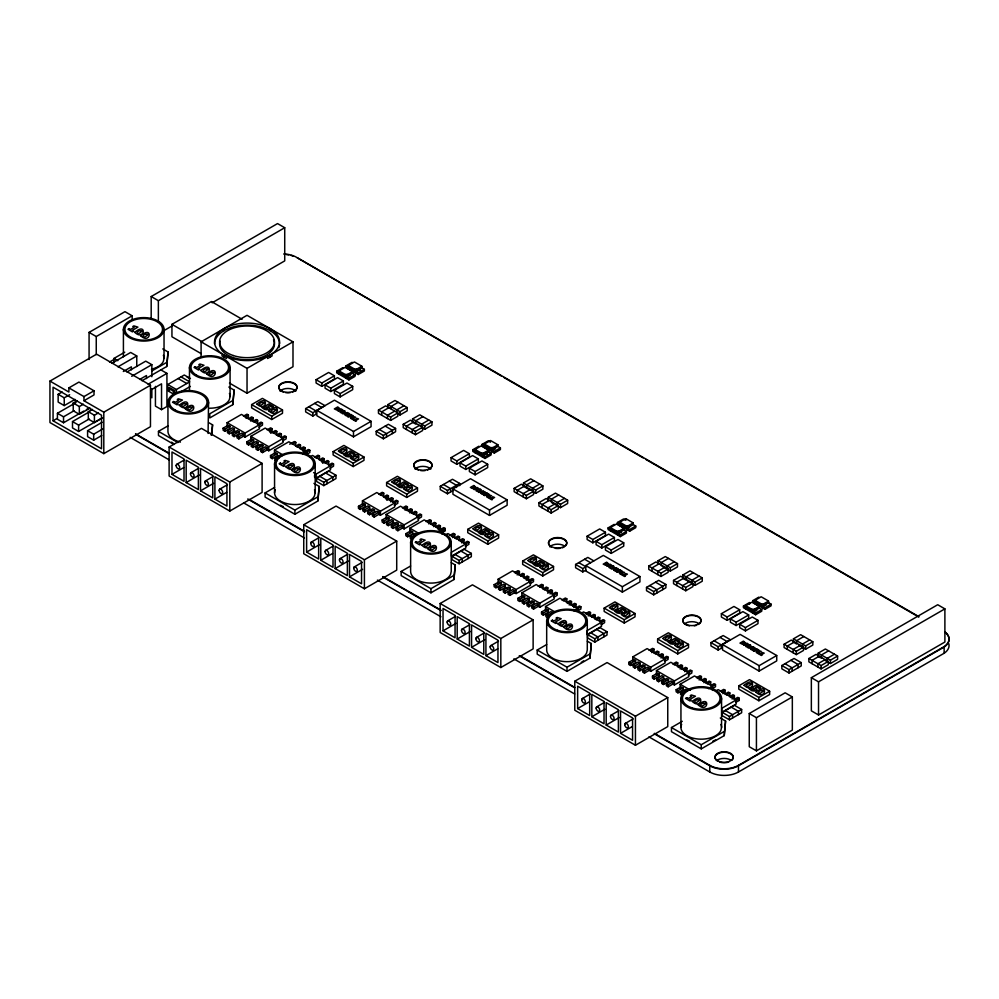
<?xml version="1.0" encoding="UTF-8"?>
<svg xmlns="http://www.w3.org/2000/svg" width="999" height="999" viewBox="0 0 999 999"><rect width="100%" height="100%" fill="white"/><g stroke="black" fill="none" stroke-linecap="round" stroke-linejoin="round"><path stroke-width="1.5" d="M142.02 380.706L166.708 366.533L168.057 351.96L162.787 348.913M166.708 366.533L168.057 351.96M211.239 435.302L212.587 424.875L208.641 422.589M211.813 434.977L212.587 424.875M232.767 400.524L209.79 413.786L209.79 417.932L232.767 404.67L234.103 390.097L228.846 387.05M232.767 404.67L234.103 390.097M274.55 487.45L265.097 492.919L265.097 497.065L294.892 514.26L317.857 500.998L319.205 486.426L313.936 483.391M317.857 500.998L319.205 486.426M410.601 566.008L401.148 571.465L401.148 575.611L430.944 592.819L453.921 579.545L455.257 564.984L451.311 562.699M453.921 579.545L455.257 564.984M546.665 644.555L537.2 650.012L537.2 654.158L566.995 671.365L589.972 658.104L591.321 643.531L587.362 641.246M589.972 658.104L591.321 643.531M682.28 721.29L671.465 727.534L671.465 731.68L701.261 748.875L724.238 735.614L725.574 721.041L720.304 718.006M724.238 735.614L725.574 721.041M164.036 329.37A20.305 11.726 0 0 1 133.529 339.485A20.305 11.726 0 0 1 133.616 319.168A20.305 11.726 0 0 1 164.036 329.37L164.036 358.391L163.324 361.413A20.305 11.726 0 0 1 151.448 369.205M208.067 433.466L208.566 402.285A20.305 11.726 0 0 0 178.147 392.083A20.305 11.726 0 0 0 178.059 412.387A20.305 11.726 0 0 0 208.566 402.285M230.082 367.507A20.305 11.726 0 0 1 199.588 377.61A20.305 11.726 0 0 1 199.675 357.305A20.305 11.726 0 0 1 230.082 367.507L230.082 396.516L229.383 399.55A20.305 11.726 0 0 1 209.728 408.216M315.185 463.836A20.305 11.726 0 0 1 284.678 473.951A20.305 11.726 0 0 1 284.765 453.646A20.305 11.726 0 0 1 315.185 463.836L315.185 492.857L314.473 495.891A20.305 11.726 0 0 1 289.573 504.145A20.305 11.726 0 0 1 275.274 489.76M721.553 698.451A20.305 11.726 0 0 1 691.046 708.566A20.305 11.726 0 0 1 691.133 688.261A20.305 11.726 0 0 1 721.553 698.451L721.553 727.472L720.853 730.506A20.305 11.726 0 0 1 695.941 738.761A20.305 11.726 0 0 1 681.643 724.375M89.073 359.528L89.073 332.392L124.975 311.663L132.155 315.809L132.155 320.329M151.186 319.143L151.186 296.541L277.547 223.576L284.727 227.722L284.727 260.889L212.138 302.797M89.073 332.392L96.254 336.538L132.155 315.809M151.186 296.541L158.366 300.687L284.727 227.722M49.95 381.094L96.616 354.158L150.462 385.239L150.462 426.698L103.796 453.633L49.95 422.552L49.95 381.094L68.881 392.033L68.881 387.887L78.933 382.08L94.018 390.784L94.018 394.93L83.966 400.736L83.966 396.591L68.881 387.887M201.274 353.708L171.94 336.763L171.94 324.338L211.426 301.536L242.095 319.243M113.948 362.587L113.948 358.441L124.75 352.197M109.553 362.025L114.873 358.953M163.736 330.744L171.803 326.086M75 399.388L64.248 405.594L58.154 402.073L58.154 394.305L62.175 391.983M111.863 363.299L130.669 352.447L136.763 355.969L136.763 366.521M58.154 394.305L64.248 397.827L69.63 394.73M117.969 366.82L136.763 355.969M123.327 371.491L131.381 366.833L131.381 369.817M83.966 396.591L94.018 390.784M90.072 408.091L79.333 414.298L73.227 410.776L73.227 403.009L77.26 400.686M126.948 372.003L145.742 361.151L151.848 364.672L151.848 376.735M83.729 411.101L63.536 422.764L57.43 419.243L57.43 413.286L76.024 402.547M53.059 420.791L101.523 448.763L101.523 415.197L53.059 387.212L53.059 420.791L57.093 418.456M73.227 403.009L79.333 406.543L83.354 404.208M131.706 376.298L151.848 364.672M57.43 413.286L63.536 416.808L74.163 410.676M201.099 357.38L201.099 341.833L247.04 315.309L292.994 341.833L292.994 366.708L247.04 393.231L229.47 383.092M151.848 370.966L166.708 362.387M86.413 409.553L89.111 407.992M139.748 379.42L146.466 375.537L146.466 378.534M102.46 417.932L94.405 422.589L88.299 419.068L88.299 411.713L92.333 409.39M101.498 418.256L78.609 431.468L72.502 427.947L72.502 421.578L89.773 411.6M88.299 411.713L94.405 415.247L98.439 412.912M148.127 384.228L166.92 373.376L166.92 406.543L161.538 409.652L155.432 406.118L155.432 386.376M72.502 421.578L78.609 425.099L89.236 418.968M83.966 400.736L103.796 412.187L150.462 385.239M150.799 390.035L161.538 383.828L161.538 409.652M101.761 435.514L93.681 440.172L87.587 436.65L87.587 430.694L102.198 422.252M168.494 391.171L173.526 394.068L174.6 393.456L174.6 390.547L169.58 387.649L168.494 388.274L168.494 391.171L169.58 390.547L167.77 389.51L167.77 384.528L184.278 375L190.434 378.546M87.587 430.694L93.681 434.215L102.984 428.846M168.494 388.274L173.526 391.171L174.6 390.547M167.77 384.528L176.386 389.51L189.66 381.843L181.044 376.873M180.195 392.282L190.359 386.413M201.099 341.833L247.04 368.356L292.994 341.833M174.013 444.48L158.466 435.502L158.466 431.356L167.932 425.899M169.118 447.015L201.436 428.359L262.1 463.386L262.1 492.395L229.795 511.051L169.118 476.024L169.118 447.015L229.795 482.042L262.1 463.386M251.636 404.595L262.4 398.376L282.505 409.977L282.505 413.299L271.728 419.518L251.636 407.904L251.636 404.595L271.728 416.196L282.505 409.977M227.11 426.748L227.11 422.689L241.471 414.398L259.428 424.762L259.428 428.821L245.067 437.112L243.506 436.213L238.836 438.898L237.038 437.862L237.038 435.789L241.708 433.104L243.506 434.14L243.506 436.213M243.456 416.183L246.953 414.16L248.389 414.985L248.389 417.058L246.054 418.406M223.127 428.171L228.159 425.274L229.945 426.311L229.945 428.384L224.925 431.281L223.127 430.244L223.127 428.171L224.925 429.208L229.945 426.311M244.892 417.008L248.389 414.985M227.485 430.694L232.517 427.797L234.315 428.833L234.315 430.906L229.283 433.803L227.485 432.767L227.485 430.694L229.283 431.73L234.315 428.833M248.164 418.906L251.661 416.883L253.097 417.707L253.097 419.78L250.761 421.128M316.084 379.707L328.646 372.452L334.39 375.774L334.39 379.083L321.828 386.338L316.084 383.029L316.084 379.707L321.828 383.029L334.39 375.774M249.6 419.73L253.097 417.707M346.391 378.446L346.391 376.798L352.497 373.276L355.02 374.725L355.02 376.386L348.926 379.907L336.713 372.864L336.713 371.203L342.819 367.682M355.731 373.064L355.731 371.403L361.838 367.882L364.36 369.343L364.36 370.991L358.254 374.525L346.054 367.47L346.054 365.821L352.147 362.287M176.648 464.398L184.478 459.877M339.011 374.188L339.011 370.879L345.117 367.345L352.497 371.616L352.497 373.276M348.351 368.806L348.351 365.484L354.445 361.963L361.838 366.221L361.838 367.882M252.71 421.528L256.206 419.505L257.642 420.329L257.642 422.402M232.342 433.504L237.375 430.594L239.173 431.63L239.173 433.703L234.141 436.613L232.342 435.576L232.342 433.504L234.141 434.54L239.173 431.63M254.146 422.352L257.642 420.329M325.062 384.89L337.625 377.634L343.369 380.956L343.369 384.265L330.806 391.521L325.062 388.211L325.062 384.89L330.806 388.211L343.369 380.956M257.517 424.138L261.026 422.115L262.462 422.952L262.462 425.187L258.953 427.21M171.99 474.375L184.016 481.318L184.016 458.928L171.99 451.985L171.99 474.375L183.741 467.582M245.067 437.112L245.067 433.054L262.462 422.952M237.038 435.789L238.836 436.825L243.506 434.14M339.011 370.879L345.329 374.525L347.752 374.35L352.497 371.616M348.351 365.484L354.657 369.131L357.093 368.956L361.838 366.221M336.713 371.203L348.926 378.246L355.02 374.725M346.054 365.821L358.254 372.864L364.36 369.343M250.811 440.422L250.811 436.363L265.172 428.072L283.117 438.436L283.117 442.495L268.756 450.786L267.195 449.887L262.525 452.584L260.727 451.548L260.727 449.475L265.397 446.778L267.195 447.814L267.195 449.887M191.009 472.689L198.838 468.169M334.39 390.284L346.953 383.029L352.697 386.338L352.697 389.66L340.135 396.915L334.39 393.594L334.39 390.284L340.135 393.594L352.697 386.338M267.145 429.857L270.642 427.834L272.078 428.671L272.078 430.744L269.755 432.092M246.815 441.858L251.848 438.948L253.646 439.985L253.646 442.058L248.614 444.967L246.815 443.931L246.815 441.858L248.614 442.894L253.646 439.985M305.657 408.591L317.857 401.548L325.037 405.694L312.837 412.737L305.657 408.591L305.657 411.913L312.837 416.059L315.984 414.235L315.984 410.926L308.803 406.78M268.581 430.694L272.078 428.671M251.186 444.38L256.206 441.471L258.004 442.507L258.004 444.58L252.984 447.49L251.186 446.453L251.186 444.38L252.984 445.417L258.004 442.507M270.692 433.254L275.362 430.557L276.798 431.393L276.798 433.466M186.176 482.554L198.376 489.597L198.376 467.22L186.176 460.177L186.176 482.554L199.226 475.024M273.289 433.404L276.798 431.393M316.858 410.327L334.453 400.174L371.066 421.316L371.066 426.71L353.484 436.863L316.858 415.721L316.858 410.327L353.484 431.468L371.066 421.316M276.398 435.202L279.907 433.179L281.343 434.016L281.343 436.088M256.044 447.177L261.064 444.28L262.862 445.317L262.862 447.39L257.842 450.287L256.044 449.25L256.044 447.177L257.842 448.214L262.862 445.317M277.834 436.026L281.343 434.016M205.369 480.981L213.199 476.461M281.219 437.812L284.715 435.801L286.151 436.625L286.151 438.861L282.655 440.884M268.756 450.786L268.756 446.728L286.151 436.625M260.727 449.475L262.525 450.512L267.195 447.814M200.537 490.846L212.737 497.889L212.737 475.512L200.537 468.456L200.537 490.846L213.586 483.304M274.5 454.108L274.5 450.049L288.861 441.758L306.805 452.122L306.805 454.82M289.673 444.218L294.343 441.521L295.779 442.345L295.779 444.418M270.517 455.532L275.537 452.634L277.335 453.671L277.335 455.744L272.302 458.641L270.517 457.604L270.517 455.532L272.302 456.568L277.335 453.671M292.282 444.368L295.779 442.345M219.643 489.223L227.472 484.69M276.673 461.163L274.875 460.127L274.875 458.054L279.907 455.157L281.693 456.193M295.554 446.253L299.051 444.243L300.487 445.067L300.487 447.14M296.99 447.09L300.487 445.067M279.183 457.642L276.673 459.09L274.875 458.054M300.1 448.888L303.596 446.865L305.032 447.689L305.032 449.762L302.697 451.111M214.897 499.138L226.923 506.081L226.923 483.691L214.897 476.748L214.897 499.138L226.648 492.357M301.536 449.712L305.032 447.689M303.746 452.172L308.404 449.475L309.84 450.299L309.84 452.547L306.343 454.557M378.459 410.027L385.639 405.881L397.839 412.924L397.839 416.246L390.659 420.392L378.459 413.336L378.459 410.027L390.659 417.07L397.839 412.924M387.787 407.954L387.787 404.632L394.967 400.487L407.167 407.542L407.167 410.851L399.987 414.997L396.853 413.186L396.853 409.865L404.033 405.719M302.897 454.383L309.84 450.299M388.823 407.729L381.655 411.875L381.655 415.184M398.164 402.335L390.984 406.481L390.984 408.691M309.94 456.943L312.55 455.432L330.507 465.796L330.507 469.855L316.146 478.146L314.585 477.247L314.585 475.174M314.535 457.217L318.032 455.194L319.468 456.031L319.468 458.104M394.692 411.113L387.512 415.259L387.512 418.569M315.971 458.042L319.468 456.031M387.787 404.632L399.987 411.688L407.167 407.542M333.117 451.635L343.893 445.417L363.998 457.03L363.998 460.339L353.221 466.558L333.117 454.957L333.117 451.635L353.221 463.249L363.998 457.03M319.243 459.94L322.739 457.917L324.176 458.741L324.176 460.814L321.84 462.162M320.679 460.764L324.176 458.741M376.198 431.318L388.399 424.275L395.579 428.421L395.579 431.73L383.379 438.786L376.198 434.64L376.198 431.318L383.379 435.464L395.579 428.421M322.627 463.236L327.285 460.539L328.721 461.363L328.721 463.436M325.224 463.386L328.721 461.363M328.596 465.172L332.105 463.149L333.541 463.986L333.541 466.221L330.032 468.244M316.146 478.146L316.146 474.088L333.541 463.986M403.221 424.325L410.402 420.179L422.614 427.235L422.614 430.544L415.434 434.69L403.221 427.647L403.221 424.325L415.434 431.368L422.614 427.235M422.927 416.633L415.759 420.779L415.759 424.1L412.562 422.252L412.562 418.943L419.742 414.797L431.943 421.84L431.943 425.162L424.762 429.295L421.615 427.485L421.615 424.175L428.796 420.03M413.598 422.028L406.418 426.173L406.418 429.483M316.608 478.159L328.808 471.116L335.989 475.262L335.989 478.571L323.788 485.626L316.608 481.481L316.608 478.159L323.788 482.305L335.989 475.262M419.468 425.412L412.287 429.558L412.287 432.879M412.562 418.943L424.762 425.986L431.943 421.84M265.097 492.919L294.892 510.114L317.857 496.853M303.746 524.737L336.051 506.081L396.715 541.108L396.715 570.117L364.41 588.773L303.746 553.746L303.746 524.737L364.41 559.765L396.715 541.108M386.613 482.517L397.377 476.298L417.482 487.912L417.482 491.221L406.718 497.44L386.613 485.839L386.613 482.517L406.718 494.13L417.482 487.912M362.45 504.882L362.45 500.824L376.81 492.532L394.767 502.897L394.767 506.955L380.407 515.247L378.833 514.348L374.175 517.045L372.377 516.008L372.377 513.936L377.048 511.238L378.833 512.275L378.833 514.348M378.796 494.318L382.292 492.295L383.728 493.131L383.728 495.204M358.466 506.318L363.486 503.409L365.284 504.445L365.284 506.518L360.264 509.428L358.466 508.391L358.466 506.318L360.264 507.355L365.284 504.445M380.232 495.142L383.728 493.131M451.061 457.642L463.623 450.387L469.368 453.696L469.368 457.018L456.805 464.273L451.061 460.951L451.061 457.642L456.805 460.951L469.368 453.696M362.824 508.828L367.857 505.931L369.642 506.968L369.642 509.04L364.623 511.938L362.824 510.901L362.824 508.828L364.623 509.865L369.642 506.968M383.504 497.04L387 495.017L388.436 495.841L388.436 497.914L386.101 499.263M384.94 497.864L388.436 495.841M311.263 542.12L319.093 537.599M482.455 457.005L482.455 455.344L488.548 451.823L491.083 453.284L491.083 454.932L484.977 458.466L472.764 451.411L472.764 449.75L478.871 446.228M491.783 451.61L491.783 449.95L497.889 446.428L500.412 447.889L500.412 449.55L494.305 453.071L482.105 446.029L482.105 444.368L488.211 440.846L490.509 442.17M386.875 500.337L391.546 497.639L392.982 498.464L392.982 500.536L390.646 501.885M475.062 452.734L475.062 449.425L481.168 445.904L488.548 450.162L488.548 451.823M484.403 447.352L484.403 444.031L490.509 440.509L497.889 444.78L497.889 446.428M367.682 511.638L372.714 508.741L374.5 509.777L374.5 511.838L369.48 514.747L367.682 513.711L367.682 511.638L369.48 512.674L374.5 509.777M389.485 500.487L392.982 498.464M460.039 462.824L472.602 455.569L478.346 458.878L478.346 462.2L465.784 469.455L460.039 466.133L460.039 462.824L465.784 466.133L478.346 458.878M392.857 502.272L396.366 500.249L397.802 501.086L397.802 503.321L394.293 505.344M306.618 552.085L318.644 559.028L318.644 536.65L306.618 529.707L306.618 552.085L319.668 544.555M394.293 503.109L397.802 501.086M372.377 513.936L374.175 514.972L378.833 512.275M362.45 500.824L380.407 511.188L394.767 502.897M475.062 449.425L481.381 453.071L483.816 452.897L488.548 450.162M484.403 444.031L490.721 447.677L493.144 447.515L497.889 444.78M472.764 449.75L484.977 456.805L491.083 453.284M482.105 444.368L494.305 451.411L500.412 447.889M386.151 518.568L386.151 514.497L400.512 506.206L418.456 516.57L418.456 520.641L404.096 528.921L402.535 528.021L397.864 530.719L396.066 529.682L396.066 527.609L400.736 524.912L402.535 525.949L402.535 528.021M325.624 550.412L333.466 545.891M469.368 468.206L481.93 460.951L487.674 464.273L487.674 467.582L475.112 474.837L469.368 471.528L469.368 468.206L475.112 471.528L487.674 464.273M402.485 507.992L405.981 505.981L407.417 506.805L407.417 508.878L405.082 510.227M452.947 490.609L447.452 493.781L440.272 489.635L440.272 486.313L452.485 479.27L459.665 483.416L459.665 485.626M382.155 519.992L387.187 517.095L388.973 518.131L388.973 520.204L383.953 523.101L382.155 522.065L382.155 519.992L383.953 521.028L388.973 518.131M403.921 508.828L407.417 506.805M320.791 560.277L333.004 567.32L333.004 544.942L320.791 537.899L320.791 560.277L332.542 553.496M386.526 522.514L391.546 519.605L393.344 520.641L393.344 522.714L388.311 525.624L386.526 524.587L386.526 522.514L388.311 523.551L393.344 520.641M407.192 510.714L410.689 508.691L412.125 509.527L412.125 511.6L409.802 512.949M408.628 511.55L412.125 509.527M440.272 486.313L447.452 490.459L459.665 483.416M452.922 488.886L470.504 478.721L507.13 499.862L507.13 505.257L489.535 515.409L452.922 494.268L452.922 488.886L489.535 510.027L507.13 499.862M411.738 513.336L415.234 511.313L416.67 512.15L416.67 514.223M391.383 525.312L396.403 522.415L398.201 523.451L398.201 525.524L393.169 528.421L391.383 527.385L391.383 525.312L393.169 526.348L398.201 523.451M413.174 514.173L416.67 512.15M339.985 558.703L347.814 554.183M416.558 515.959L420.055 513.936L421.491 514.76L421.491 516.995L417.994 519.018M404.096 528.921L404.096 524.862L421.491 514.76M396.066 527.609L397.864 528.646L402.535 525.949M335.152 568.568L347.365 575.611L347.365 553.234L335.152 546.178L335.152 568.568L348.214 561.026M409.84 532.242L409.84 528.184L424.2 519.892L442.145 530.257L442.145 534.315M426.173 521.678L429.682 519.655L431.118 520.479L431.118 522.552L428.783 523.901M405.856 533.666L410.876 530.769L412.674 531.805L412.674 533.878L407.642 536.775L405.856 535.739L405.856 533.666L407.642 534.702L412.674 531.805M427.609 522.502L431.118 520.479M354.258 566.945L362.088 562.412M410.214 536.188L415.234 533.291L417.033 534.328L412.013 537.225L410.214 536.188L410.214 538.261L412.013 539.298L412.013 537.225M430.881 524.4L434.39 522.377L435.826 523.201L435.826 525.274L433.491 526.623M432.317 525.224L435.826 523.201M435.427 527.022L438.936 524.999L440.372 525.824L440.372 527.897L438.037 529.245M349.513 576.86L361.538 583.803L361.538 561.413L349.513 554.47L349.513 576.86L362.562 569.318M436.863 527.847L440.372 525.824M439.085 530.307L443.743 527.609L445.179 528.446L445.179 530.681L441.683 532.704M514.148 488.374L521.328 484.228L533.541 491.271L533.541 494.592L526.361 498.738L514.148 491.683L514.148 488.374L526.361 495.417L533.541 491.271M530.194 490.172L523.488 486.301L523.488 482.979L530.669 478.833L542.869 485.889L542.869 489.198L535.689 493.344L532.542 491.533L532.542 488.211L539.722 484.065M439.535 531.755L445.179 528.446M524.525 486.076L517.345 490.209L517.345 493.531M533.853 480.681L526.685 484.827L526.685 488.136M445.279 535.077L447.889 533.566L465.846 543.931L465.846 547.989L451.486 556.281L451.486 552.222L468.881 542.12L467.445 541.296L463.936 543.306M449.875 535.352L453.371 533.329L454.807 534.165L454.807 536.238L452.472 537.587M530.394 489.46L523.214 493.606L523.214 496.915M451.311 536.188L454.807 534.165M467.744 529.358L478.509 523.139L498.613 534.752L498.613 538.061L487.837 544.28L467.744 532.679L467.744 529.358L487.837 540.971L498.613 534.752M523.488 482.979L535.689 490.022L542.869 485.889M454.582 538.074L458.079 536.051L459.515 536.888L459.515 538.948M456.019 538.898L459.515 536.888M459.128 540.696L462.624 538.673L464.06 539.51L464.06 541.583L461.725 542.932M460.564 541.52L464.06 539.51M538.923 502.672L546.103 498.526L558.304 505.569L558.304 508.891L551.123 513.036L538.923 505.981L538.923 502.672L551.123 509.715L558.304 505.569M548.251 500.599L548.251 497.277L555.432 493.131L567.644 500.187L567.644 503.496L560.464 507.642L558.366 506.431M465.372 546.378L468.881 544.355L468.881 542.12M451.948 556.293L464.148 549.25L471.328 553.396L471.328 556.705L459.128 563.761L451.948 559.615L451.948 556.293L459.128 560.439L471.328 553.396M549.3 500.374L542.12 504.52L542.12 507.829M558.628 494.98L551.448 499.125L551.448 502.447L556.143 505.157M555.157 503.758L547.976 507.904L547.976 511.213M564.497 498.364L557.317 502.509L557.317 505.831M548.251 497.277L560.464 504.333L567.644 500.187M401.148 571.465L430.944 588.673L453.921 575.399M440.159 603.496L472.465 584.84L533.129 619.867L533.129 648.875L500.824 667.532L440.159 632.504L440.159 603.496L500.824 638.511L533.129 619.867M522.664 561.063L533.429 554.857L553.533 566.458L553.533 569.78L542.769 575.986L522.664 564.385L522.664 561.063L542.769 572.677L553.533 566.458M498.151 583.229L498.151 579.17L512.512 570.879L530.457 581.243L530.457 585.302L516.096 593.593L514.535 592.694L509.865 595.379L508.079 594.343L508.079 592.27L512.737 589.585L514.535 590.621L514.535 592.694M514.485 572.664L517.994 570.641L519.43 571.465L519.43 573.538L517.095 574.887M494.155 584.652L499.188 581.755L500.986 582.792L500.986 584.865L495.954 587.762L494.155 586.725L494.155 584.652L495.954 585.689L500.986 582.792M515.921 573.488L519.43 571.465M498.526 587.175L503.546 584.278L505.344 585.314L505.344 587.387L500.324 590.284L498.526 589.248L498.526 587.175L500.324 588.211L505.344 585.314M519.193 575.374L522.702 573.364L524.138 574.188L524.138 576.261M587.125 536.188L599.687 528.933L605.431 532.255L605.431 535.564L592.857 542.819L587.125 539.51L587.125 536.188L592.857 539.51L605.431 532.255M520.629 576.211L524.138 574.188M617.782 535.139L617.782 533.478L623.888 529.957L626.41 531.418L626.41 533.079L620.317 536.6L608.104 529.545L608.104 527.897L614.21 524.363M627.122 529.745L627.122 528.096L633.229 524.562L635.751 526.023L635.751 527.684L629.645 531.206L617.444 524.163L617.444 522.502L623.538 518.981L625.836 520.304L625.836 518.643L619.742 522.165L619.742 525.486M447.677 620.879L455.507 616.358M610.401 530.881L610.401 527.559L616.508 524.038L623.888 528.296L623.888 529.957M523.738 578.009L527.247 575.986L528.683 576.81L528.683 578.883L526.348 580.232M503.384 589.984L508.404 587.075L510.202 588.111L510.202 590.184L505.182 593.094L503.384 592.057L503.384 589.984L505.182 591.021L510.202 588.111M525.174 578.833L528.683 576.81M596.091 541.371L608.653 534.115L614.397 537.437L614.397 540.746L601.835 548.001L596.091 544.692L596.091 541.371L601.835 544.692L614.397 537.437M528.558 580.619L532.055 578.596L533.491 579.42L533.491 581.668L529.994 583.691M443.032 630.844L455.057 637.787L455.057 615.409L443.032 608.466L443.032 630.844L456.081 623.314M528.821 582.117L533.491 579.42M508.079 592.27L509.865 593.306L514.535 590.621M498.151 579.17L516.096 589.535L530.457 581.243M610.401 527.559L616.72 531.206L619.155 531.031L623.888 528.296M619.742 522.165L626.048 525.824L628.483 525.649L633.229 522.914L633.229 524.562M608.104 527.897L620.317 534.94L626.41 531.418M617.444 522.502L629.645 529.545L635.751 526.023M521.84 596.903L521.84 592.844L536.201 584.552L554.145 594.917L554.145 598.975L539.797 607.267L538.224 606.368L533.566 609.065L531.768 608.029L531.768 605.956L536.438 603.259L538.224 604.295L538.224 606.368M462.038 629.17L469.88 624.65M605.431 546.765L617.994 539.51L623.738 542.819L623.738 546.141L611.176 553.396L605.431 550.074L605.431 546.765L611.176 550.074L623.738 542.819M585.938 570.104L582.792 571.915L575.611 567.769L575.611 564.447L587.824 557.405L593.806 560.864M538.186 586.338L541.683 584.315L543.119 585.152L543.119 587.225M517.857 598.339L522.877 595.429L524.675 596.465L524.675 598.538L519.655 601.448L517.857 600.411L517.857 598.339L519.655 599.375L524.675 596.465M539.622 587.175L543.119 585.152M522.215 600.849L527.247 597.951L529.033 598.988L529.033 601.061L524.013 603.958L522.215 602.921L522.215 600.849L524.013 601.885L529.033 598.988M542.894 589.06L546.391 587.037L547.827 587.862L547.827 589.934M457.205 639.035L469.418 646.078L469.418 623.701L457.205 616.645L457.205 639.035L470.267 631.493M585.739 565.571L603.334 555.407L639.947 576.548L639.947 581.942L622.365 592.095L585.739 570.953L585.739 565.571L622.365 586.713L639.947 576.548M544.33 589.885L547.827 587.862M575.611 564.447L582.792 568.593L585.938 566.783L578.758 562.637M547.44 591.683L550.936 589.66L552.372 590.496L552.372 592.569L550.037 593.906M527.072 603.658L532.105 600.761L533.891 601.798L533.891 603.871L528.871 606.768L527.072 605.731L527.072 603.658L528.871 604.695L533.891 601.798M547.702 593.181L552.372 590.496M476.398 637.462L484.24 632.941M552.247 594.293L555.744 592.282L557.18 593.106L557.18 595.342L553.683 597.365M539.797 607.267L539.797 603.209L557.18 593.106M531.768 605.956L533.566 606.992L538.224 604.295M471.565 647.327L483.778 654.37L483.778 631.992L471.565 624.937L471.565 647.327L484.627 639.785M545.541 610.589L545.541 606.518L559.89 598.239L577.847 608.591L577.847 611.301M561.875 600.024L565.372 598.001L566.808 598.826L566.808 600.899M541.545 612.012L546.578 609.115L548.364 610.152L548.364 612.225L543.344 615.122L541.545 614.085L541.545 612.012L543.344 613.049L548.364 610.152M563.311 600.849L566.808 598.826M490.671 645.691L498.501 641.171M545.916 614.535L550.936 611.638L552.734 612.662L547.702 615.571L545.916 614.535L545.916 616.608L547.702 617.644L547.702 615.571M566.583 602.734L570.079 600.711L571.515 601.548L571.515 603.621L569.18 604.969M568.019 603.571L571.515 601.548M571.128 605.357L574.625 603.346L576.061 604.17L576.061 606.243L573.726 607.592M485.926 655.619L497.952 662.562L497.952 640.172L485.926 633.229L485.926 655.619L497.677 648.838M572.564 606.193L576.061 604.17M575.948 607.979L579.445 605.956L580.881 606.78L580.881 609.028L577.385 611.038M648.763 566.096L655.943 561.95L668.156 568.993L668.156 572.315L660.976 576.46L648.763 569.405L648.763 566.096L660.976 573.139L668.156 568.993M658.104 564.023L658.104 560.701L665.284 556.555L677.484 563.598L677.484 566.92L670.304 571.066L668.206 569.855M573.926 610.864L580.881 606.78M659.14 563.786L651.96 567.932L651.96 571.253M668.481 558.404L661.301 562.549L661.301 565.859M580.981 613.423L583.591 611.912L601.535 622.277L601.535 626.336L587.175 634.627L587.175 630.569L604.57 620.466L603.134 619.63L599.637 621.653M665.009 567.182L657.829 571.328L657.829 574.637M674.337 561.788L667.157 565.933L667.157 569.255L662.474 566.545M585.564 613.698L589.073 611.675L590.509 612.512L590.509 614.585L588.174 615.921M587 614.522L590.509 612.512M658.104 560.701L670.304 567.744L677.484 563.598M604.158 608.116L614.922 601.898L635.027 613.511L635.027 616.82L624.263 623.039L604.158 611.438L604.158 608.116L624.263 619.73L635.027 613.511M590.272 616.42L593.781 614.397L595.217 615.222L595.217 617.295M591.708 617.245L595.217 615.222M646.515 587.387L658.716 580.344L665.896 584.477L665.896 587.799L653.696 594.842L646.515 590.696L646.515 587.387L653.696 591.533L665.896 584.477M594.817 619.043L598.326 617.02L599.762 617.844L599.762 619.917M596.253 619.867L599.762 617.844M673.538 580.394L680.719 576.248L692.919 583.291L692.919 586.613L685.739 590.759L673.538 583.703L673.538 580.394L685.739 587.437L692.919 583.291M693.244 572.702L686.063 576.848L686.063 580.169L682.866 578.321L682.866 574.999L690.047 570.854L702.26 577.909L702.26 581.218L695.079 585.364L691.932 583.553L691.932 580.232L699.113 576.086M601.073 624.725L604.57 622.702L604.57 620.466M683.915 578.096L676.735 582.242L676.735 585.551M587.637 634.64L599.85 627.597L607.017 631.743L607.017 635.052L594.817 642.107L587.637 637.961L587.637 634.64L594.817 638.786L607.017 631.743M689.785 581.48L682.604 585.626L682.604 588.935M682.866 574.999L695.079 582.055L702.26 577.909M537.2 650.012L566.995 667.22L589.972 653.958M574.775 681.218L607.08 662.562L667.757 697.589L667.757 726.598L635.439 745.254L574.775 710.227L574.775 681.218L635.439 716.233L667.757 697.589M657.642 638.998L668.406 632.779L688.511 644.392L688.511 647.702L677.747 653.92L657.642 642.32L657.642 638.998L677.747 650.599L688.511 644.392M632.767 660.951L632.767 656.892L647.127 648.601L665.072 658.965L665.072 663.024L650.724 671.316L649.15 670.404L644.492 673.101L642.694 672.065L642.694 669.992L647.364 667.307L649.15 668.343L649.15 670.404M649.113 650.386L652.609 648.363L654.045 649.188L654.045 651.261L651.71 652.609M628.783 662.374L633.803 659.477L635.601 660.514L635.601 662.587L630.581 665.484L628.783 664.447L628.783 662.374L630.581 663.411L635.601 660.514M650.549 651.211L654.045 649.188M721.378 613.698L733.94 606.455L739.685 609.765L739.685 613.086L727.122 620.342L721.378 617.02L721.378 613.698L727.122 617.02L739.685 609.765M633.141 664.897L638.174 662L639.959 663.036L639.959 665.109L634.939 668.006L633.141 666.97L633.141 664.897L634.939 665.933L639.959 663.036M653.821 653.096L657.317 651.086L658.753 651.91L658.753 653.983M655.257 653.933L658.753 651.91M582.292 698.601L590.134 694.08M753.121 613.274L753.121 611.613L759.228 608.091L761.75 609.552L761.75 611.213L755.644 614.735L743.443 607.692L743.443 606.031L749.55 602.509L749.55 604.158M762.462 607.892L762.462 606.231L768.556 602.709L771.091 604.158L771.091 605.819L764.984 609.34L752.784 602.297L752.784 600.636L758.878 597.115M658.366 655.731L661.862 653.708L663.299 654.532L663.299 656.605L660.963 657.954M637.999 667.707L643.031 664.797L644.817 665.834L644.817 667.906L639.797 670.816L637.999 669.78L637.999 667.707L639.797 668.743L644.817 665.834M745.741 609.015L745.741 605.694L751.847 602.172L759.228 606.43L759.228 608.091M755.069 603.621L755.069 600.312L761.176 596.778L768.556 601.048L768.556 602.709M659.802 656.555L663.299 654.532M730.356 618.881L742.919 611.638L748.663 614.947L748.663 618.269L736.101 625.524L730.356 622.202L730.356 618.881L736.101 622.202L748.663 614.947M663.174 658.341L666.67 656.318L668.106 657.142L668.106 659.39L664.61 661.413M577.647 708.566L589.672 715.509L589.672 693.131L577.647 686.188L577.647 708.566L589.398 701.785M650.724 671.316L650.724 667.245L668.106 657.142M642.694 669.992L644.492 671.028L649.15 668.343M745.741 605.694L752.06 609.34L754.482 609.178L759.228 606.43M755.069 600.312L761.388 603.958L763.823 603.783L768.556 601.048M743.443 606.031L755.644 613.074L761.75 609.552M752.784 600.636L764.984 607.692L771.091 604.158M656.468 674.625L656.468 670.566L670.816 662.275L688.773 672.639L688.773 676.698L674.412 684.989L672.851 684.09L668.181 686.788L666.383 685.751L666.383 683.678L671.053 680.981L672.851 682.017L672.851 684.09M739.685 624.275L752.247 617.02L757.991 620.342L757.991 623.651L745.429 630.906L739.685 627.597L739.685 624.275L745.429 627.597L757.991 620.342M596.665 706.892L604.495 702.372M672.802 664.06L676.298 662.037L677.734 662.874L677.734 664.947M652.472 676.061L657.504 673.151L659.29 674.188L659.29 676.261L654.27 679.17L652.472 678.134L652.472 676.061L654.27 677.097L659.29 674.188M710.951 642.594L723.151 635.539L730.331 639.685L718.131 646.74L710.951 642.594L710.951 645.903L718.131 650.049L721.278 648.239L721.278 644.917L714.098 640.771M674.238 664.884L677.734 662.874M656.83 678.571L661.862 675.674L663.661 676.71L663.661 678.783L658.628 681.68L656.83 680.644L656.83 678.571L658.628 679.607L663.661 676.71M677.509 666.783L681.006 664.76L682.442 665.584L682.442 667.657L680.107 669.005M591.833 716.758L604.033 723.8L604.033 701.423L591.833 694.367L591.833 716.758L604.882 709.215M678.945 667.607L682.442 665.584M722.514 644.53L740.109 634.377L776.722 655.519L776.722 660.901L759.128 671.066L722.514 649.924L722.514 644.53L759.128 665.671L776.722 655.519M682.055 669.405L685.551 667.382L686.987 668.219L686.987 670.292L684.652 671.628M661.7 681.38L666.72 678.483L668.518 679.52L668.518 681.593L663.486 684.49L661.7 683.453L661.7 681.38L663.486 682.417L668.518 679.52M683.491 670.229L686.987 668.219M611.026 715.184L618.856 710.664M686.875 672.015L690.371 669.992L691.808 670.829L691.808 673.064L688.311 675.087M674.412 684.989L674.412 680.931L691.808 670.829M666.383 683.678L668.181 684.715L672.851 682.017M606.193 725.049L618.393 732.092L618.393 709.715L606.193 702.659L606.193 725.049L619.243 717.507M680.157 688.311L680.157 684.24L694.517 675.961L712.462 686.313L712.462 690.384M696.49 677.747L699.999 675.724L701.435 676.548L701.435 678.621L699.1 679.969M676.161 689.735L681.193 686.837L682.991 687.874L682.991 689.947L677.959 692.844L676.161 691.808L676.161 689.735L677.959 690.771L682.991 687.874M697.926 678.571L701.435 676.548M625.287 723.413L633.129 718.893M680.531 692.257L685.551 689.347L687.349 690.384L682.329 693.294L680.531 692.257L680.531 694.33L682.329 695.366L682.329 693.294M701.198 680.456L704.707 678.433L706.143 679.27L706.143 681.343L703.808 682.692M702.634 681.293L706.143 679.27M705.744 683.079L709.253 681.068L710.689 681.892L710.689 683.965M620.541 733.341L632.567 740.284L632.567 717.894L620.541 710.951L620.541 733.341L632.292 726.56M707.18 683.915L710.689 681.892M710.564 685.701L714.06 683.678L715.496 684.502L715.496 686.75L712 688.761M784.103 644.23L791.283 640.084L803.496 647.127L803.496 650.449L796.315 654.595L784.103 647.539L784.103 644.23L796.315 651.273L803.496 647.127M803.82 636.538L796.64 640.684L796.64 644.005L793.443 642.157L793.443 638.836L800.624 634.69L812.824 641.745L812.824 645.054L805.644 649.2L802.497 647.389L802.497 644.068L809.677 639.922M708.553 688.573L715.496 684.502M794.48 641.932L787.299 646.078L787.299 649.387M715.596 691.146L718.206 689.635L736.151 699.999L736.151 704.058L721.802 712.349L721.802 708.291L739.185 698.189L737.749 697.352L734.253 699.375M720.192 691.42L723.688 689.397L725.124 690.234L725.124 692.295L722.789 693.643M800.349 645.317L793.169 649.462L793.169 652.772M721.628 692.245L725.124 690.234M793.443 638.836L805.644 645.891L812.824 641.745M738.773 685.838L749.537 679.62L769.642 691.233L769.642 694.542L758.878 700.761L738.773 689.16L738.773 685.838L758.878 697.439L769.642 691.233M724.899 694.143L728.396 692.12L729.832 692.944L729.832 695.017M726.335 694.967L729.832 692.944M781.855 665.521L794.055 658.478L801.235 662.624L801.235 665.933L789.023 672.989L781.855 668.843L781.855 665.521L789.023 669.667L801.235 662.624M729.445 696.765L732.941 694.742L734.377 695.566L734.377 697.639L732.042 698.988M730.881 697.589L734.377 695.566M808.878 658.528L816.058 654.382L828.258 661.425L828.258 664.747L821.078 668.893L808.878 661.85L808.878 658.528L821.078 665.571L828.258 661.425M820.341 657.692L818.206 656.455L818.206 653.134L825.386 649L837.599 656.043L837.599 659.352L830.419 663.498L824.924 660.327M735.689 702.447L739.185 700.424L739.185 698.189M819.255 656.231L812.075 660.376L812.075 663.686M828.583 650.836L821.403 654.982L821.403 658.304M722.252 712.362L734.465 705.319L741.645 709.465L741.645 712.774L729.432 719.817L722.252 715.684L722.252 712.362L729.432 716.508L741.645 709.465M825.112 659.615L817.931 663.761L817.931 667.07M834.452 654.22L827.272 658.366L827.272 661.688M818.206 653.134L830.419 660.189L837.599 656.043M749.25 713.536L785.152 692.806L792.332 696.952L792.332 730.119L756.43 750.848L749.25 746.703L749.25 713.536L756.43 717.682L792.332 696.952M811.35 677.684L937.711 604.732L944.892 608.866L944.892 642.032L818.531 714.984L811.35 710.838L811.35 677.684L818.531 681.83L944.892 608.866M671.465 727.534L701.261 744.73L724.238 731.468M654.37 733.366L709.765 765.346A20.305 11.726 0 0 0 738.473 765.346L944.142 646.615A20.367 11.763 0 0 0 944.779 631.73M648.963 736.887L709.765 771.99A20.305 11.726 0 0 0 738.473 771.99L944.142 653.246A20.367 11.763 0 0 0 948.8 643.681M355.731 371.403L360.614 369.917M346.391 376.798L350.062 375.674M491.783 449.95L495.442 448.838M482.455 455.344L487.337 453.858M627.122 528.096L629.557 527.347M617.782 533.478L621.453 532.367M762.462 606.231L766.121 605.107M753.121 611.613L756.792 610.501M283.679 253.996A18.881 10.902 0 0 1 297.29 257.779L918.78 616.595M501.298 375.974L297.29 257.779M504.008 377.535L643.169 457.879M645.866 459.44L918.78 617.007M625.836 518.643L633.229 522.914M687.237 580.844L690.759 582.879M798.975 645.354L801.323 646.715M385.202 426.123L392.382 430.269L392.382 433.578M655.519 582.18L662.699 586.326L662.699 589.647M790.858 660.314L798.039 664.46L798.039 667.782M379.345 429.508L386.526 433.653L386.526 436.963M649.662 585.564L656.842 589.71L656.842 593.031M784.989 663.711L792.17 667.856L792.17 671.166M314.66 403.396L321.84 407.542M449.288 481.118L456.468 485.264L456.468 487.475M584.627 559.253L590.609 562.712M719.954 637.387L727.135 641.533M171.94 324.338L202.61 342.033M443.419 484.503L450.599 488.648L450.599 491.958M187.05 377.01L189.385 378.359M443.743 529.845L445.179 530.681M550.936 591.733L552.372 592.569M737.749 699.6L739.185 700.424M178.147 378.546L186.763 383.516M160.814 369.855L166.92 373.376M325.612 472.964L332.792 477.11L332.792 480.419M460.951 551.098L468.131 555.244L468.131 558.553M596.653 629.432L603.833 633.578L603.833 636.9M731.268 707.155L738.448 711.3L738.448 714.622M227.11 422.689L245.067 433.054M250.811 436.363L268.756 446.728M274.5 450.049L283.479 455.232M313.586 472.602L316.146 474.088M386.151 514.497L404.096 524.862M409.84 528.184L418.818 533.366M521.84 592.844L539.797 603.209M545.541 606.518L554.507 611.7M632.767 656.892L650.724 667.245M656.468 670.566L674.412 680.931M680.157 684.24L690.409 690.172M319.755 476.348L326.935 480.494L326.935 483.803M455.082 554.482L462.262 558.628L462.262 561.938M590.784 632.829L597.964 636.975L597.964 640.284M725.399 710.551L732.579 714.697L732.579 718.006M113.948 358.441L117.832 360.689M234.315 430.906L236.351 432.08M258.004 444.58L260.052 445.766M369.642 509.04L371.69 510.214M393.344 522.714L395.379 523.901M505.344 587.387L507.392 588.561M529.033 601.061L531.081 602.235M639.959 665.109L642.007 666.283M663.661 678.783L665.696 679.957M158.466 431.356L177.909 442.582M135.552 433.841L169.331 453.334M249.051 499.363L304.445 531.343M382.804 576.585L440.896 610.127M520.616 656.143L574.65 687.349M135.552 434.253L169.331 453.758M247.69 499.001L304.445 531.755M382.804 576.997L440.896 610.539M519.255 655.781L574.65 687.762M654.37 733.79L709.765 765.771A20.305 11.726 0 0 0 738.473 765.771L944.142 647.027A20.367 11.763 0 0 0 944.779 632.142M130.157 437.35L169.331 459.977M243.644 502.872L304.445 537.974M377.397 580.094L440.896 616.758M513.861 658.878L574.65 693.98M944.142 646.615L944.142 653.246M830.419 660.189L830.419 663.498M821.078 665.571L821.078 668.893M818.531 681.83L818.531 714.984M805.644 645.891L805.644 649.2M796.315 651.273L796.315 654.595M789.023 669.667L789.023 672.989M764.984 607.692L764.984 609.34M763.823 603.783L763.823 605.444L761.388 605.606L761.388 603.958M759.128 665.671L759.128 671.066M758.878 697.439L758.878 700.761M756.43 717.682L756.43 750.848M755.644 613.074L755.644 614.735M754.482 609.178L754.482 610.826L752.06 611.001L752.06 609.34M745.429 627.597L745.429 630.906M738.473 765.346L738.473 771.99M736.101 622.202L736.101 625.524M729.432 716.508L729.432 719.817M727.122 617.02L727.122 620.342M718.131 646.74L718.131 650.049M709.765 765.346L709.765 771.99M701.261 744.73L701.261 748.875M695.079 582.055L695.079 585.364M685.739 587.437L685.739 590.759M680.943 698.401L680.943 727.409M677.959 690.771L677.959 692.844M677.747 650.599L677.747 653.92M670.304 567.744L670.304 571.066M668.181 684.715L668.181 686.788M663.486 682.417L663.486 684.49M660.976 573.139L660.976 576.46M658.628 679.607L658.628 681.68M654.27 677.097L654.27 679.17M653.696 591.533L653.696 594.842M644.492 671.028L644.492 673.101M639.797 668.743L639.797 670.816M635.439 716.233L635.439 745.254M634.939 665.933L634.939 668.006M630.581 663.411L630.581 665.484M629.645 529.545L629.645 531.206M628.483 525.649L628.483 527.31L626.048 527.472L626.048 525.824M624.263 619.73L624.263 623.039M622.365 586.713L622.365 592.095M620.317 534.94L620.317 536.6M619.155 531.031L619.155 532.692L616.72 532.867L616.72 531.206M611.176 550.074L611.176 553.396M601.835 544.692L601.835 548.001M594.817 638.786L594.817 642.107M592.857 539.51L592.857 542.819M587.287 620.941A20.305 11.726 0 0 1 556.793 631.056A20.305 11.726 0 0 1 556.88 610.739A20.305 11.726 0 0 1 587.287 620.941L587.287 649.962L586.588 652.984A20.305 11.726 0 0 1 564.285 661.55A20.305 11.726 0 0 1 546.678 649.899L546.678 620.879M582.792 568.593L582.792 571.915M566.995 667.22L566.995 671.365M560.464 504.333L560.464 507.642M551.123 509.715L551.123 513.036M543.344 613.049L543.344 615.122M542.769 572.677L542.769 575.986M535.689 490.022L535.689 493.344M533.566 606.992L533.566 609.065M528.871 604.695L528.871 606.768M526.361 495.417L526.361 498.738M524.013 601.885L524.013 603.958M519.655 599.375L519.655 601.448M516.096 589.535L516.096 593.593M509.865 593.306L509.865 595.379M505.182 591.021L505.182 593.094M500.824 638.511L500.824 667.532M500.324 588.211L500.324 590.284M495.954 585.689L495.954 587.762M494.305 451.411L494.305 453.071M493.144 447.515L493.144 449.175L490.721 449.338L490.721 447.677M489.535 510.027L489.535 515.409M487.837 540.971L487.837 544.28M484.977 456.805L484.977 458.466M483.816 452.897L483.816 454.557L481.381 454.732L481.381 453.071M475.112 471.528L475.112 474.837M465.784 466.133L465.784 469.455M459.128 560.439L459.128 563.761M456.805 460.951L456.805 464.273M451.236 542.395A20.305 11.726 0 0 1 420.729 552.497A20.305 11.726 0 0 1 420.816 532.192A20.305 11.726 0 0 1 451.236 542.395L451.236 571.403L450.537 574.437A20.305 11.726 0 0 1 428.234 582.991A20.305 11.726 0 0 1 410.626 571.353L410.626 542.332M447.452 490.459L447.452 493.781M430.944 588.673L430.944 592.819M424.762 425.986L424.762 429.295M415.434 431.368L415.434 434.69M407.642 534.702L407.642 536.775M406.718 494.13L406.718 497.44M399.987 411.688L399.987 414.997M397.864 528.646L397.864 530.719M393.169 526.348L393.169 528.421M390.659 417.07L390.659 420.392M388.311 523.551L388.311 525.624M383.953 521.028L383.953 523.101M383.379 435.464L383.379 438.786M380.407 511.188L380.407 515.247M374.175 514.972L374.175 517.045M369.48 512.674L369.48 514.747M364.623 509.865L364.623 511.938M364.41 559.765L364.41 588.773M360.264 507.355L360.264 509.428M358.254 372.864L358.254 374.525M357.093 368.956L357.093 370.617L354.657 370.791L354.657 369.131M353.484 431.468L353.484 436.863M353.221 463.249L353.221 466.558M348.926 378.246L348.926 379.907M347.752 374.35L347.752 376.011L345.329 376.173L345.329 374.525M340.135 393.594L340.135 396.915M330.806 388.211L330.806 391.521M323.788 482.305L323.788 485.626M321.828 383.029L321.828 386.338M312.837 412.737L312.837 416.059M294.892 510.114L294.892 514.26M274.563 463.786L274.563 492.794M272.302 456.568L272.302 458.641M271.728 416.196L271.728 419.518M270.017 328.571L270.017 330.644M270.017 355.095L270.017 357.167M262.525 450.512L262.525 452.584M257.842 448.214L257.842 450.287M252.984 445.417L252.984 447.49M248.614 442.894L248.614 444.967M247.04 368.356L247.04 393.231M238.836 436.825L238.836 438.898M234.141 434.54L234.141 436.613M229.795 482.042L229.795 511.051M229.283 431.73L229.283 433.803M224.925 429.208L224.925 431.281M224.076 328.571L224.076 330.644M224.076 355.095L224.076 357.167M189.473 367.445L189.473 390.359M176.386 389.51L176.386 393.231M173.526 391.171L173.526 394.068M167.944 402.222L167.944 431.243A20.305 11.726 0 0 0 180.444 442.095M158.366 300.687L158.366 321.79M151.848 388.786L151.848 397.827M123.414 329.308L123.414 356.805M103.796 412.187L103.796 453.633M96.254 336.538L96.254 354.62M94.405 415.247L94.405 422.589M93.681 434.215L93.681 440.172M79.333 406.543L79.333 414.298M78.609 425.099L78.609 431.468M64.248 397.827L64.248 405.594M63.536 416.808L63.536 422.764M173.863 443.681A20.305 11.726 0 0 1 171.591 442.12M279.47 345.13A32.492 18.756 0 0 1 278.908 347.565M272.29 355.719A32.492 18.756 0 0 1 267.495 358.479M226.598 358.479A32.492 18.756 0 0 1 221.803 355.719M214.56 343.906A32.492 18.756 0 0 1 247.04 325.15A32.492 18.756 0 0 1 279.533 343.906M273.526 339.81A27.41 15.822 0 0 1 248.239 359.715A27.41 15.822 0 0 1 220.042 341.159M229.408 393.481A20.305 11.726 0 0 1 230.082 396.516M163.349 355.344A20.305 11.726 0 0 1 164.036 358.391M314.498 489.822A20.305 11.726 0 0 1 315.185 492.857M283.192 506.555A20.305 11.726 0 0 1 280.482 505.244M583.591 660.814A20.305 11.726 0 0 1 581.306 662.387M715.571 739.897A20.305 11.726 0 0 1 712.849 741.208M689.56 741.171A20.305 11.726 0 0 1 686.85 739.859M720.878 724.437A20.305 11.726 0 0 1 721.553 727.472M683.079 622.102A9.141 5.27 0 0 1 694.268 615.646A9.141 5.27 0 0 1 698.363 624.475M696.478 625.312A9.141 5.27 0 0 1 694.268 625.836M689.535 625.836A9.141 5.27 0 0 1 683.99 623.376M685.439 623.226A9.141 5.27 0 0 1 698.363 623.226M549.737 546.803A9.141 5.27 0 0 1 564.11 545.716M717.657 759.964A9.141 5.27 0 0 1 730.581 759.964M551.186 546.952A9.141 5.27 0 0 1 550.649 539.835A9.141 5.27 0 0 1 562.887 538.911A9.141 5.27 0 0 1 565.559 545.866M564.11 546.952A9.141 5.27 0 0 1 562.212 547.802M560.014 548.326A9.141 5.27 0 0 1 555.282 548.326M418.344 470.005A9.141 5.27 0 0 1 415.909 462.05A9.141 5.27 0 0 1 429.92 462.05A9.141 5.27 0 0 1 427.485 470.005M425.274 470.541A9.141 5.27 0 0 1 420.554 470.541M414.997 469.018A9.141 5.27 0 0 1 430.831 469.018M286.263 254.558A18.881 10.902 0 0 1 288.773 254.92M291.171 255.482A18.881 10.902 0 0 1 293.419 256.219M283.366 392.083A9.141 5.27 0 0 1 280.931 384.116A9.141 5.27 0 0 1 294.942 384.116A9.141 5.27 0 0 1 292.507 392.083M290.297 392.607A9.141 5.27 0 0 1 285.577 392.607M280.02 391.096A9.141 5.27 0 0 1 295.854 391.096M717.657 761.213A9.141 5.27 0 0 1 717.12 754.083A9.141 5.27 0 0 1 729.357 753.159A9.141 5.27 0 0 1 732.03 760.114M728.683 762.05A9.141 5.27 0 0 1 719.555 762.05M142.045 330.981C135.802 337.712 135.452 329.108 142.045 330.981M148.014 334.44C141.783 341.159 141.421 332.555 148.014 334.44M186.576 403.896C180.332 410.626 179.982 402.023 186.576 403.896M192.545 407.342C186.313 414.073 185.951 405.469 192.545 407.342M208.092 369.118C201.86 375.849 201.498 367.245 208.092 369.118M214.073 372.565C207.829 379.295 207.48 370.691 214.073 372.565M264.223 402.684C257.979 409.415 257.63 400.811 264.223 402.684M276.174 409.59C269.942 416.321 269.58 407.717 276.174 409.59M293.194 465.447C286.95 472.177 286.601 463.573 293.194 465.447M299.163 468.906C292.932 475.636 292.57 467.033 299.163 468.906M345.704 449.737C339.473 456.456 339.111 447.852 345.704 449.737M357.667 456.63C351.423 463.361 351.074 454.757 357.667 456.63M399.2 480.606C392.957 487.337 392.607 478.733 399.2 480.606M411.151 487.512C404.92 494.243 404.558 485.639 411.151 487.512M429.245 544.005C423.002 550.736 422.652 542.132 429.245 544.005M435.227 547.452C428.983 554.183 428.633 545.579 435.227 547.452M480.332 527.447C474.088 534.178 473.738 525.574 480.332 527.447M492.282 534.353C486.051 541.083 485.689 532.479 492.282 534.353M535.252 559.165C529.008 565.896 528.658 557.292 535.252 559.165M547.215 566.071C540.971 572.802 540.621 564.185 547.215 566.071M565.297 622.552C559.065 629.283 558.703 620.679 565.297 622.552M571.278 626.011C565.034 632.729 564.685 624.125 571.278 626.011M616.745 606.206C610.501 612.936 610.152 604.333 616.745 606.206M628.696 613.111C622.464 619.842 622.102 611.238 628.696 613.111M670.229 637.087C663.998 643.818 663.636 635.214 670.229 637.087M682.192 643.993C675.948 650.724 675.599 642.12 682.192 643.993M699.562 700.062C693.318 706.793 692.969 698.189 699.562 700.062M705.544 703.521C699.3 710.252 698.95 701.648 705.544 703.521M751.36 683.928C745.117 690.659 744.767 682.055 751.36 683.928M763.323 690.833C757.08 697.564 756.73 688.96 763.323 690.833M344.817 414.523C346.478 418.181 352.859 412.799 347.14 413.111A1.299 0.749 0 0 0 346.591 413.536L344.817 414.523M480.869 493.081C482.529 496.728 488.911 491.346 483.191 491.658A1.299 0.749 0 0 0 482.642 492.095L480.869 493.081M613.698 569.767C615.359 573.414 621.728 568.031 616.021 568.344A1.299 0.749 0 0 0 615.471 568.781L613.698 569.767M750.461 648.726C752.135 652.372 758.503 646.99 752.796 647.315A1.299 0.749 0 0 0 752.247 647.739L750.461 648.726M267.62 407.692C266.021 410.776 263.699 405.045 262.025 407.542L264.535 409.415L267.257 409.827L269.892 408.529L268.069 406.268L269.206 405.606L272.115 407.28L273.401 406.543L268.881 403.933L265.047 406.143L267.62 407.692M349.113 454.732C347.502 457.817 345.179 452.085 343.519 454.595L346.029 456.468L348.751 456.88L351.386 455.581L349.563 453.309L350.699 452.659L353.596 454.333L354.895 453.583L350.374 450.974L346.541 453.184L349.113 454.732M402.597 485.614C400.999 488.698 398.676 482.967 397.003 485.477L399.513 487.35L402.235 487.762L404.87 486.463L403.047 484.19L404.183 483.541L407.093 485.214L408.379 484.465L403.858 481.855L400.025 484.065L402.597 485.614M483.728 532.455C482.13 535.539 479.807 529.807 478.134 532.317L480.644 534.19L483.366 534.602L486.001 533.304L484.178 531.031L485.314 530.382L488.224 532.055L489.51 531.306L484.99 528.696L481.156 530.906L483.728 532.455M538.648 564.173C537.05 567.257 534.727 561.525 533.066 564.023L535.576 565.896L538.286 566.308L540.921 565.009L539.11 562.749L540.247 562.087L543.144 563.761L544.43 563.024L539.91 560.414L536.076 562.624L538.648 564.173M620.142 611.213C618.543 614.298 616.221 608.566 614.547 611.076L617.057 612.949L619.78 613.361L622.414 612.062L620.591 609.79L621.728 609.14L624.637 610.814L625.923 610.064L621.403 607.454L617.569 609.665L620.142 611.213M673.626 642.095C672.027 645.179 669.705 639.447 668.044 641.957L670.554 643.831L673.264 644.243L675.898 642.944L674.088 640.671L675.224 640.022L678.121 641.695L679.407 640.946L674.887 638.336L671.053 640.546L673.626 642.095M754.757 688.935C753.159 692.02 750.836 686.288 749.175 688.798L751.685 690.671L754.395 691.083L757.03 689.785L755.219 687.512L756.355 686.862L759.252 688.536L760.539 687.787L756.018 685.177L752.185 687.387L754.757 688.935M134.778 332.342C144.593 341.72 147.44 321.416 134.778 332.342M140.747 335.789C150.574 345.167 153.421 324.862 140.747 335.789M179.296 405.257C189.123 414.635 191.97 394.33 179.296 405.257M185.277 408.703C195.105 418.082 197.952 397.777 185.277 408.703M200.824 370.479C210.639 379.857 213.499 359.553 200.824 370.479M206.805 373.926C216.621 383.304 219.48 362.999 206.805 373.926M256.955 404.046C266.77 413.424 269.618 393.119 256.955 404.046M268.906 410.939C278.721 420.329 281.581 400.012 268.906 410.939M285.914 466.808C295.741 476.186 298.589 455.881 285.914 466.808M291.895 470.267C301.723 479.645 304.57 459.34 291.895 470.267M338.436 451.086C348.264 460.464 351.111 440.159 338.436 451.086M350.399 457.992C360.214 467.37 363.074 447.065 350.399 457.992M391.933 481.968C401.748 491.346 404.595 471.041 391.933 481.968M403.883 488.873C413.698 498.251 416.558 477.947 403.883 488.873M421.978 545.354C431.793 554.745 434.652 534.428 421.978 545.354M427.959 548.813C437.774 558.191 440.621 537.887 427.959 548.813M473.064 528.808C482.879 538.186 485.726 517.882 473.064 528.808M485.014 535.714C494.83 545.092 497.689 524.787 485.014 535.714M527.984 560.526C537.799 569.905 540.659 549.6 527.984 560.526M539.935 567.42C549.762 576.798 552.609 556.493 539.935 567.42M558.029 623.913C567.844 633.291 570.704 612.986 558.029 623.913M564.01 627.36C573.826 636.738 576.685 616.433 564.01 627.36M609.477 607.567C619.293 616.945 622.14 596.64 609.477 607.567M621.428 614.472C631.243 623.851 634.103 603.546 621.428 614.472M662.961 638.448C672.777 647.827 675.636 627.522 662.961 638.448M674.924 645.354C684.74 654.732 687.587 634.427 674.924 645.354M692.295 701.423C702.11 710.801 704.969 690.496 692.295 701.423M698.264 704.882C708.091 714.26 710.938 693.955 698.264 704.882M744.093 685.289C753.908 694.667 756.767 674.362 744.093 685.289M756.043 692.195C765.871 701.573 768.718 681.268 756.043 692.195M342.245 410.377L340.622 410.377L342.245 410.377M478.296 488.923L476.685 488.923L478.296 488.923M611.113 565.609L609.502 565.609L611.113 565.609M747.889 644.58L746.278 644.58L747.889 644.58M341.371 411.276L341.059 412.774L340.022 412.175L340.01 410.726L337.912 410.964L341.321 408.991L343.431 410.564L341.371 411.276M477.422 489.835L477.122 491.333L476.073 490.721L476.373 489.46L473.963 489.51L477.372 487.537L479.483 489.123L477.422 489.835M610.239 566.52L609.939 568.019L608.903 567.407L609.203 566.146L606.78 566.196L610.202 564.223L612.3 565.809L610.239 566.52M747.015 645.479L746.715 646.977L745.666 646.378L745.666 644.929L743.556 645.154L746.977 643.194L749.075 644.767L747.015 645.479M348.751 413.973L347.652 413.848L348.751 413.973M484.802 492.532L483.716 492.495L484.802 492.532M617.632 569.218L616.533 569.18L617.632 569.218M754.407 648.176L753.308 648.151L754.407 648.176M338.761 408.566L337.55 409.44L335.851 409.028L337.999 407.804L338.761 408.566M474.812 487.112L473.601 487.987L471.903 487.587L474.05 486.363L474.812 487.112M607.642 563.798L606.43 564.672L604.732 564.273L606.88 563.036L607.642 563.798M744.405 642.769L743.206 643.643L741.495 643.231L743.656 642.007L744.405 642.769M345.966 414.672L347.227 414.985L345.966 414.672M482.017 493.219L483.279 493.543L482.017 493.219M614.847 569.905L616.108 570.229L614.847 569.905M751.623 648.863L752.884 649.188L751.623 648.863M344.343 410.726L342.095 413.374L342.994 413.898L347.577 412.599L343.656 413.012L345.229 411.238L344.343 410.726M480.394 489.285L478.159 491.933L479.045 492.445L483.641 491.146L479.707 491.558L481.281 489.797L480.394 489.285M613.224 565.971L610.976 568.618L611.875 569.13L616.458 567.832L612.537 568.244L614.11 566.483L613.224 565.971M749.987 644.929L747.751 647.577L748.651 648.101L753.234 646.803L749.312 647.215L750.886 645.441L749.987 644.929M339.523 409.39L336.938 410.089L334.353 408.903L337.762 406.93L339.872 408.753A2.248 1.299 0 0 1 339.523 409.39M475.574 487.937L472.989 488.636L470.404 487.45L473.826 485.489L475.924 487.3A2.248 1.299 0 0 1 475.574 487.937M608.391 564.622L605.819 565.322L603.234 564.135L606.643 562.175L608.741 563.985A2.248 1.299 0 0 1 608.391 564.622M745.167 643.593L742.582 644.28L740.009 643.106L743.418 641.133L745.516 642.956A2.248 1.299 0 0 1 745.167 643.593M129.158 328.609L127.972 329.295L132.48 331.905L133.666 331.218L132.268 330.394L137.912 327.135L133.878 325.886L132.767 326.523L134.203 327.36L130.594 329.433L129.158 328.609M195.217 366.745L194.018 367.432L198.539 370.042L199.725 369.343L198.314 368.531L203.971 365.272L199.937 364.011L198.826 364.66L200.262 365.497L196.653 367.57L195.217 366.745M173.689 401.523L172.502 402.21L177.01 404.82L178.197 404.12L176.798 403.309L182.442 400.05L178.409 398.801L177.298 399.438L178.734 400.274L175.125 402.347L173.689 401.523M350.799 414.46L350.162 414.835L351.785 415.771L347.49 416.496L348.439 417.045L353.309 415.909L350.799 414.46M351.149 417.919L350.562 418.256L352.809 419.568L353.409 419.218L352.709 418.818L355.532 417.182L353.509 416.558L351.873 418.331L351.149 417.919M354.146 419.642L353.546 419.992L355.806 421.291L356.393 420.941L355.694 420.542L358.516 418.906L356.506 418.281L356.668 419.018L354.146 419.642M280.307 463.074L279.121 463.761L283.629 466.371L284.815 465.684L283.416 464.872L289.061 461.6L285.027 460.352L283.916 460.989L285.352 461.825L281.743 463.911L280.307 463.074M486.85 493.007L486.213 493.381L487.837 494.318L483.541 495.042L484.503 495.591L489.36 494.455L486.85 493.007M487.212 496.466L486.613 496.815L488.861 498.114L489.46 497.764L488.761 497.365L491.583 495.729L489.572 495.104L489.735 495.841L487.212 496.466M490.197 498.189L489.597 498.538L491.858 499.837L492.457 499.5L491.745 499.088L494.58 497.452L492.557 496.828L492.719 497.564L490.197 498.189M416.358 541.633L415.172 542.32L419.68 544.917L420.879 544.23L419.468 543.419L425.124 540.159L421.091 538.898L419.967 539.547L421.416 540.372L417.807 542.457L416.358 541.633M619.68 569.692L619.03 570.067L620.666 571.003L616.371 571.728L617.32 572.277L622.19 571.141L619.68 569.692M620.029 573.151L619.43 573.501L621.69 574.8L622.29 574.45L621.578 574.05L624.412 572.415L622.389 571.79L620.754 573.563L620.029 573.151M623.026 574.875L622.427 575.224L624.675 576.523L625.274 576.186L624.575 575.774L627.397 574.138L625.386 573.513L623.738 575.299L623.026 574.875M552.422 620.179L551.223 620.866L555.744 623.476L556.93 622.789L555.519 621.965L561.176 618.706L557.142 617.457L556.031 618.094L557.467 618.93L553.858 621.016L552.422 620.179M756.455 648.663L755.806 649.038L757.442 649.974L753.146 650.699L754.095 651.248L758.965 650.112L756.455 648.663M756.805 652.122L756.206 652.459L758.466 653.771L759.065 653.421L758.353 653.009L761.188 651.385L759.165 650.749L759.327 651.498L756.805 652.122M759.789 653.846L759.203 654.183L761.45 655.494L762.05 655.144L761.35 654.745L764.173 653.109L762.15 652.484L760.514 654.258L759.789 653.846M686.675 697.689L685.489 698.376L689.997 700.986L691.196 700.299L689.785 699.487L695.441 696.216L691.395 694.967L690.284 695.604L691.733 696.44L688.124 698.526L686.675 697.689M174.975 409.927A18.781 10.839 0 0 0 206.406 405.057A18.781 10.839 0 0 0 183.391 391.783A18.781 10.839 0 0 0 174.975 409.927M230.794 358.079A32.492 18.756 0 0 0 279.533 341.833A32.492 18.756 0 0 0 230.794 325.587A32.492 18.756 0 0 0 230.794 358.079M233.341 355.544A27.41 15.822 0 0 0 274.463 341.833A27.41 15.822 0 0 0 233.341 328.122A27.41 15.822 0 0 0 233.341 355.544M196.503 375.149A18.781 10.839 0 0 0 227.922 370.279A18.781 10.839 0 0 0 204.92 357.005A18.781 10.839 0 0 0 196.503 375.149M134.341 338.736A18.781 10.839 0 0 0 162.512 329.345A18.781 10.839 0 0 0 134.341 319.942A18.781 10.839 0 0 0 134.341 338.736M281.593 471.478A18.781 10.839 0 0 0 313.024 466.62A18.781 10.839 0 0 0 290.01 453.334A18.781 10.839 0 0 0 281.593 471.478M421.541 551.748A18.781 10.839 0 0 0 449.712 542.357A18.781 10.839 0 0 0 421.541 532.966A18.781 10.839 0 0 0 421.541 551.748M557.592 630.307A18.781 10.839 0 0 0 585.764 620.916A18.781 10.839 0 0 0 557.592 611.513A18.781 10.839 0 0 0 557.592 630.307M691.857 707.816A18.781 10.839 0 0 0 720.029 698.426A18.781 10.839 0 0 0 691.857 689.035A18.781 10.839 0 0 0 691.857 707.816M190.484 473.851A2.535 1.461 60 0 0 193.182 477.197A2.535 1.461 60 0 0 193.182 473.613A2.535 1.461 60 0 0 190.484 473.851M176.124 465.559A2.535 1.461 60 0 0 178.809 468.906A2.535 1.461 60 0 0 178.809 465.322A2.535 1.461 60 0 0 176.124 465.559M204.845 482.142A2.535 1.461 60 0 0 207.53 485.489A2.535 1.461 60 0 0 207.53 481.905A2.535 1.461 60 0 0 204.845 482.142M219.118 490.384A2.535 1.461 60 0 0 221.803 493.731A2.535 1.461 60 0 0 221.803 490.134A2.535 1.461 60 0 0 219.118 490.384M325.1 551.573A2.535 1.461 60 0 0 327.797 554.92A2.535 1.461 60 0 0 327.797 551.336A2.535 1.461 60 0 0 325.1 551.573M310.739 543.281A2.535 1.461 60 0 0 313.424 546.628A2.535 1.461 60 0 0 313.424 543.044A2.535 1.461 60 0 0 310.739 543.281M339.46 559.865A2.535 1.461 60 0 0 342.158 563.211A2.535 1.461 60 0 0 342.158 559.627A2.535 1.461 60 0 0 339.46 559.865M353.733 568.106A2.535 1.461 60 0 0 356.418 571.453A2.535 1.461 60 0 0 356.418 567.857A2.535 1.461 60 0 0 353.733 568.106M461.513 630.332A2.535 1.461 60 0 0 464.21 633.678A2.535 1.461 60 0 0 464.21 630.094A2.535 1.461 60 0 0 461.513 630.332M447.152 622.04A2.535 1.461 60 0 0 449.85 625.386A2.535 1.461 60 0 0 449.85 621.803A2.535 1.461 60 0 0 447.152 622.04M475.874 638.623A2.535 1.461 60 0 0 478.571 641.97A2.535 1.461 60 0 0 478.571 638.386A2.535 1.461 60 0 0 475.874 638.623M490.147 646.865A2.535 1.461 60 0 0 492.844 650.212A2.535 1.461 60 0 0 492.844 646.615A2.535 1.461 60 0 0 490.147 646.865M596.141 708.054A2.535 1.461 60 0 0 598.826 711.4A2.535 1.461 60 0 0 598.826 707.816A2.535 1.461 60 0 0 596.141 708.054M581.768 699.762A2.535 1.461 60 0 0 584.465 703.109A2.535 1.461 60 0 0 584.465 699.512A2.535 1.461 60 0 0 581.768 699.762M610.501 716.345A2.535 1.461 60 0 0 613.186 719.692A2.535 1.461 60 0 0 613.186 716.108A2.535 1.461 60 0 0 610.501 716.345M624.762 724.587A2.535 1.461 60 0 0 627.459 727.934A2.535 1.461 60 0 0 627.459 724.337A2.535 1.461 60 0 0 624.762 724.587M281.481 390.834A9.141 5.27 0 0 0 296.765 388.461A9.141 5.27 0 0 0 285.577 382.005A9.141 5.27 0 0 0 281.481 390.834M418.344 469.592A9.141 5.27 0 0 0 432.055 465.022A9.141 5.27 0 0 0 418.344 460.452A9.141 5.27 0 0 0 418.344 469.592M551.186 546.54A9.141 5.27 0 0 0 566.47 544.18A9.141 5.27 0 0 0 555.282 537.712A9.141 5.27 0 0 0 551.186 546.54M685.439 624.063A9.141 5.27 0 0 0 700.736 621.69A9.141 5.27 0 0 0 689.535 615.234A9.141 5.27 0 0 0 685.439 624.063M717.657 760.788A9.141 5.27 0 0 0 732.941 758.428A9.141 5.27 0 0 0 721.753 751.96A9.141 5.27 0 0 0 717.657 760.788"/></g></svg>
